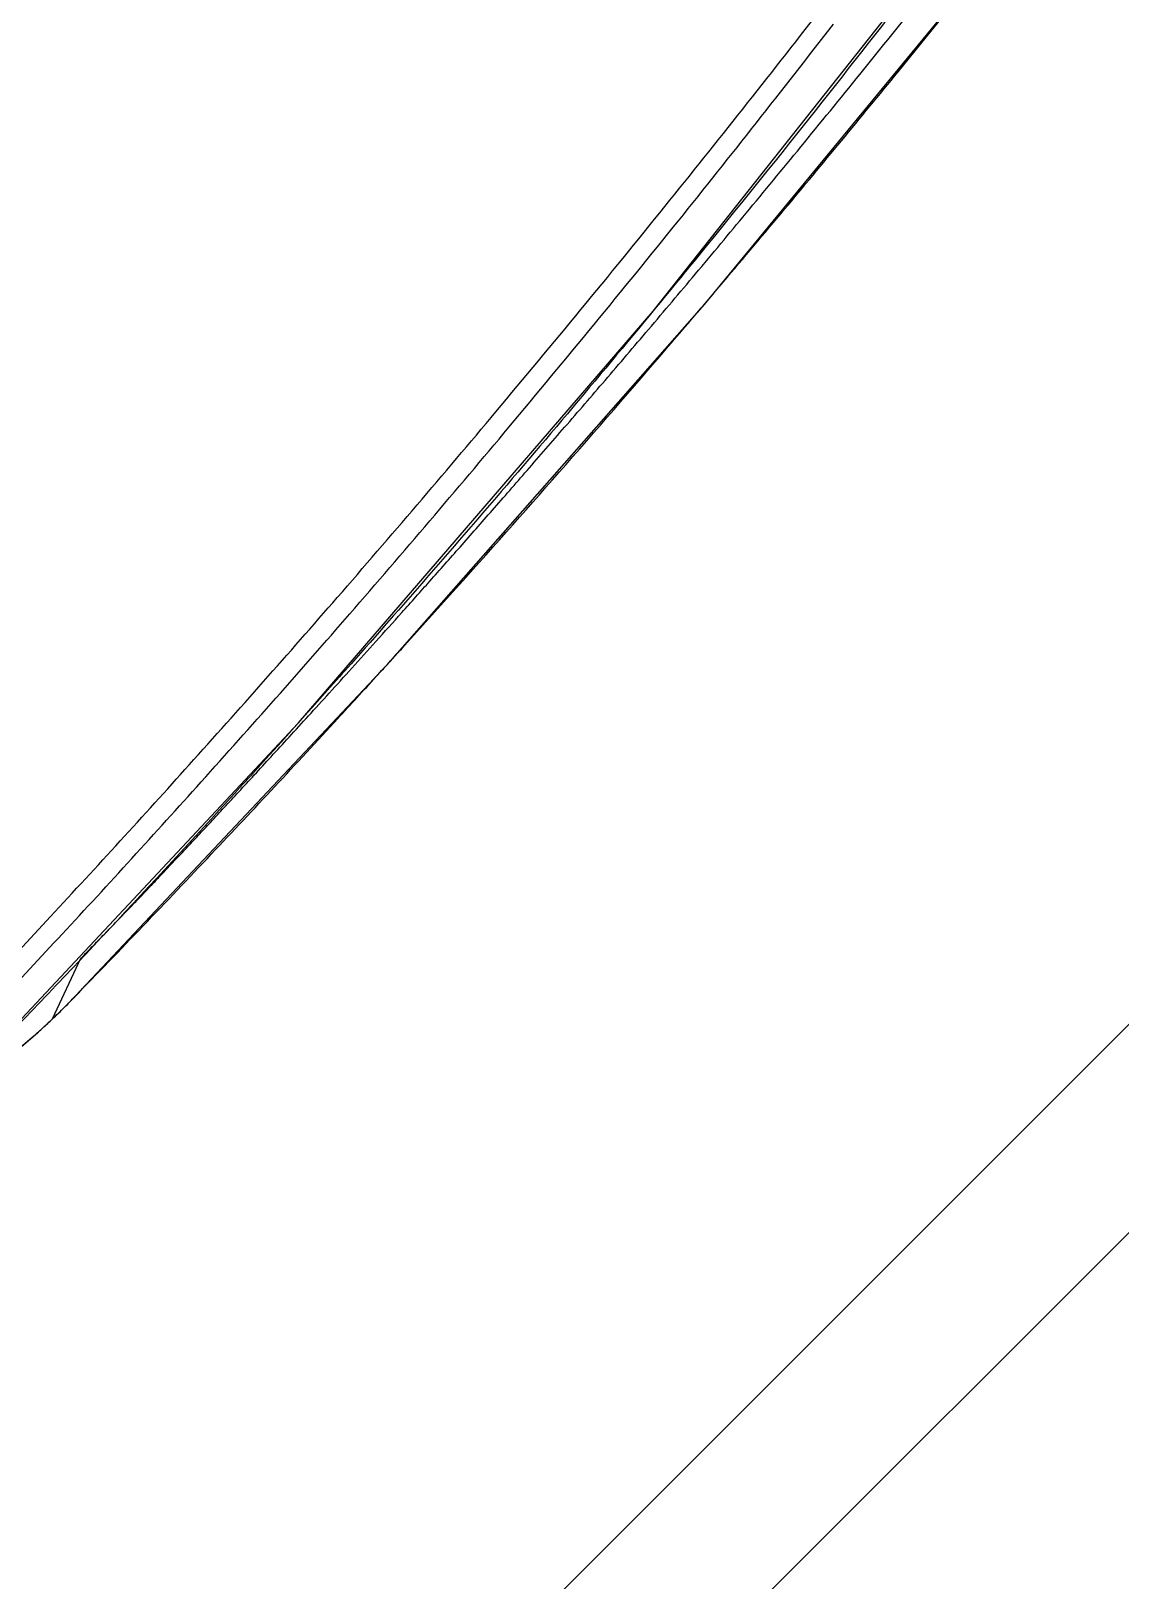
# Model space of a CAD drawing. Header units: millimetres. Extents: x 238075 to 303070, y -258150 to -205841.
# Drawn here: x 281080.4 to 281302.3, y -231228.6 to -230912.9 of the extents above; entities that cross this region are included whole.
import ezdxf

# ---------------------------------------------------------------- set-up
doc = ezdxf.new("R2010")
doc.units = ezdxf.units.MM
doc.header["$LTSCALE"] = 200
doc.layers.add('L4', color=4, linetype='Continuous')
doc.layers.add('아파트', color=253, linetype='Continuous')

msp = doc.modelspace()

# ---------------------------------------------------------------- linework, layer by layer
at = {"layer": 'L4'}
for p, q in [((282163.43, -230298.44), (280947.21, -231514.66)), ((282057.37, -230362.08), (280947.21, -231472.24)), ((281207.15, -230970.06), (281274.98, -230884.3)), ((281217.64, -230968.65), (281278.23, -230895.04)), ((281134.92, -231053.94), (281207.15, -230970.06)), ((281153.61, -231041.4), (281217.64, -230968.65)), ((281088.43, -231110.69), (281153.61, -231041.4)), ((281059.72, -231134.27), (281134.92, -231053.94)), ((281084.8, -231114.26), (281090.61, -231101.9)), ((281085.57, -231113.55), (281087.55, -231111.6)), ((281087.55, -231111.6), (281088.43, -231110.69)), ((281088.43, -231110.69), (281088.43, -231110.69)), ((281081.81, -231117.01), (281083.82, -231115.2)), ((281083.82, -231115.2), (281084.78, -231114.3)), ((281084.78, -231114.3), (281085.57, -231113.55)), ((281084.8, -231114.26), (281084.78, -231114.3)), ((281068.78, -231128.2), (281081.81, -231117.01)), ((281081.03, -231117.67), (281080.97, -231117.74))]:
    msp.add_line(p, q, dxfattribs=at)
for points in [[(281257.07, -230921.25), (281263.24, -230913.68), (281269.37, -230906.08), (281275.46, -230898.44)], [(281259.02, -230905.08), (281244.77, -230923.54), (281230.26, -230941.79), (281215.5, -230959.84)], [(281249.27, -230921.78), (281253.62, -230916.4), (281257.95, -230911.01), (281262.27, -230905.61)], [(281209.59, -230948.68), (281220.21, -230935.51), (281230.71, -230922.24), (281241.09, -230908.87)], [(281212.33, -230951.61), (281222.98, -230938.35), (281233.52, -230924.99), (281243.91, -230911.52)], [(281233.94, -230949.27), (281241.7, -230939.98), (281249.41, -230930.64), (281257.07, -230921.25)], [(281237.25, -230936.56), (281241.27, -230931.64), (281245.28, -230926.72), (281249.27, -230921.78)], [(281226.11, -230950.07), (281229.84, -230945.58), (281233.55, -230941.07), (281237.25, -230936.56)], [(281175.16, -230990.53), (281186.77, -230976.69), (281198.25, -230962.74), (281209.59, -230948.68)], [(281215.8, -230962.44), (281219.25, -230958.32), (281222.69, -230954.2), (281226.11, -230950.07)], [(281221.45, -230964.1), (281225.63, -230959.17), (281229.79, -230954.23), (281233.94, -230949.27)], [(281177.79, -230993.7), (281189.44, -230979.78), (281200.95, -230965.75), (281212.33, -230951.61)], [(281215.5, -230959.84), (281214.3, -230961.31), (281213.1, -230962.78), (281211.89, -230964.25)], [(281206.23, -230973.76), (281209.43, -230969.99), (281212.62, -230966.22), (281215.8, -230962.44)], [(281211.89, -230964.25), (281200.15, -230978.56), (281188.25, -230992.74), (281176.21, -231006.8)], [(281214.85, -230971.87), (281217.06, -230969.28), (281219.26, -230966.7), (281221.45, -230964.1)], [(281210.33, -230977.16), (281211.84, -230975.39), (281213.35, -230973.63), (281214.85, -230971.87)], [(281197.37, -230984.14), (281200.33, -230980.69), (281203.29, -230977.23), (281206.23, -230973.76)], [(281188.04, -231002.85), (281195.52, -230994.33), (281202.95, -230985.76), (281210.33, -230977.16)], [(281189.15, -230993.69), (281191.9, -230990.51), (281194.64, -230987.33), (281197.37, -230984.14)], [(281142.84, -231028.37), (281153.72, -231015.85), (281164.5, -231003.24), (281175.16, -230990.53)], [(281145.37, -231031.72), (281156.29, -231019.15), (281167.1, -231006.47), (281177.79, -230993.7)], [(281181.51, -231002.48), (281184.06, -230999.55), (281186.61, -230996.62), (281189.15, -230993.69)], [(281166.38, -231027.25), (281173.64, -231019.16), (281180.86, -231011.02), (281188.04, -231002.85)], [(281174.42, -231010.6), (281176.79, -231007.9), (281179.15, -231005.19), (281181.51, -231002.48)], [(281176.21, -231006.8), (281166.13, -231018.58), (281155.94, -231030.27), (281145.65, -231041.88)], [(281167.83, -231018.1), (281170.03, -231015.61), (281172.23, -231013.11), (281174.42, -231010.6)], [(281161.69, -231025.03), (281163.74, -231022.73), (281165.79, -231020.42), (281167.83, -231018.1)], [(281155.99, -231031.44), (281157.9, -231029.31), (281159.8, -231027.17), (281161.69, -231025.03)], [(281112.67, -231062.48), (281122.82, -231051.19), (281132.88, -231039.82), (281142.84, -231028.37)], [(281156.61, -231038.07), (281159.87, -231034.47), (281163.13, -231030.86), (281166.38, -231027.25)], [(281115.11, -231065.97), (281125.29, -231054.64), (281135.38, -231043.22), (281145.37, -231031.72)], [(281150.69, -231037.35), (281152.46, -231035.38), (281154.23, -231033.41), (281155.99, -231031.44)], [(281145.77, -231042.81), (281147.41, -231041), (281149.05, -231039.18), (281150.69, -231037.35)], [(281150.77, -231044.48), (281152.72, -231042.35), (281154.67, -231040.21), (281156.61, -231038.07)], [(281145.65, -231041.88), (281144.06, -231043.67), (281142.46, -231045.47), (281140.86, -231047.26)], [(281141.2, -231047.85), (281142.72, -231046.18), (281144.25, -231044.5), (281145.77, -231042.81)], [(281142.95, -231053.02), (281145.56, -231050.18), (281148.17, -231047.34), (281150.77, -231044.48)], [(281140.86, -231047.26), (281124.16, -231066), (281107.2, -231084.5), (281089.97, -231102.75)], [(281136.96, -231052.52), (281138.37, -231050.96), (281139.79, -231049.41), (281141.2, -231047.85)], [(281117.17, -231080.68), (281125.83, -231071.52), (281134.42, -231062.3), (281142.95, -231053.02)], [(281133.01, -231056.83), (281134.33, -231055.4), (281135.64, -231053.96), (281136.96, -231052.52)], [(281129.34, -231060.83), (281130.57, -231059.5), (281131.79, -231058.17), (281133.01, -231056.83)], [(281125.93, -231064.54), (281127.07, -231063.31), (281128.21, -231062.07), (281129.34, -231060.83)], [(281084.4, -231093.39), (281093.91, -231083.17), (281103.33, -231072.86), (281112.67, -231062.48)], [(281122.76, -231067.98), (281123.82, -231066.84), (281124.87, -231065.69), (281125.93, -231064.54)], [(281086.76, -231097.01), (281096.29, -231086.74), (281105.74, -231076.39), (281115.11, -231065.97)], [(281119.81, -231071.17), (281120.79, -231070.11), (281121.77, -231069.05), (281122.76, -231067.98)], [(281114.49, -231076.89), (281115.35, -231075.97), (281116.2, -231075.05), (281117.06, -231074.13)], [(281117.06, -231074.13), (281117.97, -231073.15), (281118.89, -231072.16), (281119.81, -231071.17)], [(281112.11, -231079.43), (281112.9, -231078.58), (281113.7, -231077.74), (281114.49, -231076.89)], [(281109.89, -231081.79), (281110.63, -231081), (281111.37, -231080.22), (281112.11, -231079.43)], [(281089.27, -231109.82), (281098.64, -231100.17), (281107.94, -231090.46), (281117.17, -231080.68)], [(281107.84, -231083.97), (281108.52, -231083.24), (281109.21, -231082.52), (281109.89, -231081.79)], [(281104.14, -231087.87), (281104.74, -231087.24), (281105.33, -231086.62), (281105.92, -231085.99)], [(281105.92, -231085.99), (281106.56, -231085.32), (281107.2, -231084.65), (281107.84, -231083.97)], [(281101.02, -231091.14), (281101.51, -231090.62), (281102.01, -231090.1), (281102.51, -231089.58)], [(281102.51, -231089.58), (281103.05, -231089.01), (281103.6, -231088.44), (281104.14, -231087.87)], [(281098.32, -231093.95), (281098.76, -231093.49), (281099.2, -231093.04), (281099.63, -231092.58)], [(281099.63, -231092.58), (281100.09, -231092.1), (281100.56, -231091.62), (281101.02, -231091.14)], [(281058.06, -231121.31), (281066.91, -231112.07), (281075.69, -231102.77), (281084.4, -231093.39)], [(281095.74, -231096.62), (281096.17, -231096.17), (281096.6, -231095.73), (281097.03, -231095.28)], [(281097.03, -231095.28), (281097.46, -231094.84), (281097.89, -231094.39), (281098.32, -231093.95)], [(281060.35, -231125.01), (281069.22, -231115.75), (281078.03, -231106.41), (281086.76, -231097.01)], [(281091.89, -231100.58), (281092.32, -231100.14), (281092.75, -231099.7), (281093.17, -231099.26)], [(281093.17, -231099.26), (281093.6, -231098.83), (281094.02, -231098.39), (281094.45, -231097.95)], [(281094.45, -231097.95), (281094.88, -231097.5), (281095.31, -231097.06), (281095.74, -231096.62)], [(281090.61, -231101.9), (281091.04, -231101.46), (281091.47, -231101.02), (281091.89, -231100.58)], [(281089.97, -231102.75), (281082.05, -231111.15), (281074.06, -231119.5), (281066.02, -231127.79)], [(281086.04, -231113.08), (281086.45, -231112.68), (281086.85, -231112.28), (281087.26, -231111.87)], [(281087.26, -231111.87), (281087.65, -231111.48), (281088.04, -231111.08), (281088.43, -231110.69)], [(281088.43, -231110.69), (281088.71, -231110.4), (281088.99, -231110.11), (281089.27, -231109.82)], [(281082.88, -231116.04), (281083.53, -231115.46), (281084.17, -231114.86), (281084.8, -231114.26)], [(281084.8, -231114.26), (281085.22, -231113.87), (281085.63, -231113.47), (281086.04, -231113.08)], [(281066.61, -231130.06), (281071.4, -231125.91), (281076.21, -231121.78), (281081.03, -231117.67)], [(281081.03, -231117.67), (281081.65, -231117.13), (281082.27, -231116.59), (281082.88, -231116.04)]]:
    msp.add_open_spline(points, degree=3, dxfattribs=at)
at = {"layer": '아파트'}
msp.add_circle((263075.37, -230841.08, 54985.43), 25000, dxfattribs=at)

doc.saveas('drawing.dxf')
